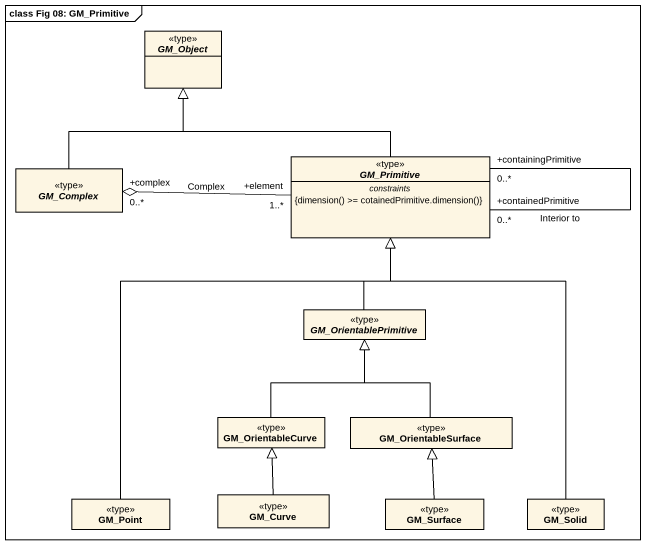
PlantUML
@startuml
mainframe class Fig 08: GM_Primitive
hide circle
hide empty members
abstract class GM_Object <<type>>
abstract class GM_Complex <<type>>
abstract class GM_Primitive <<type>> {
  -- constraints --
  {field} {dimension() >= cotainedPrimitive.dimension()}
}
abstract class GM_OrientablePrimitive <<type>>
class GM_OrientableCurve <<type>>
class GM_OrientableSurface <<type>>
class GM_Point <<type>>
class GM_Curve <<type>>
class GM_Surface <<type>>
class GM_Solid <<type>>
GM_Complex -up-|> GM_Object
GM_Complex "+complex\n0..*" o-right- "+element\n1..*" GM_Primitive : Complex
GM_Primitive -up-|> GM_Object
GM_Primitive "+containedPrimitive\n0..*" -- "+containingPrimitive\n0..*" GM_Primitive : Interior to
GM_OrientablePrimitive -up-|> GM_Primitive
GM_OrientableCurve -up-|> GM_OrientablePrimitive
GM_OrientableSurface -up-|> GM_OrientablePrimitive
GM_Point -up-|> GM_Primitive
GM_Curve -up-|> GM_OrientableCurve
GM_Surface -up-|> GM_OrientableSurface
GM_Solid -up-|> GM_Primitive
@enduml
